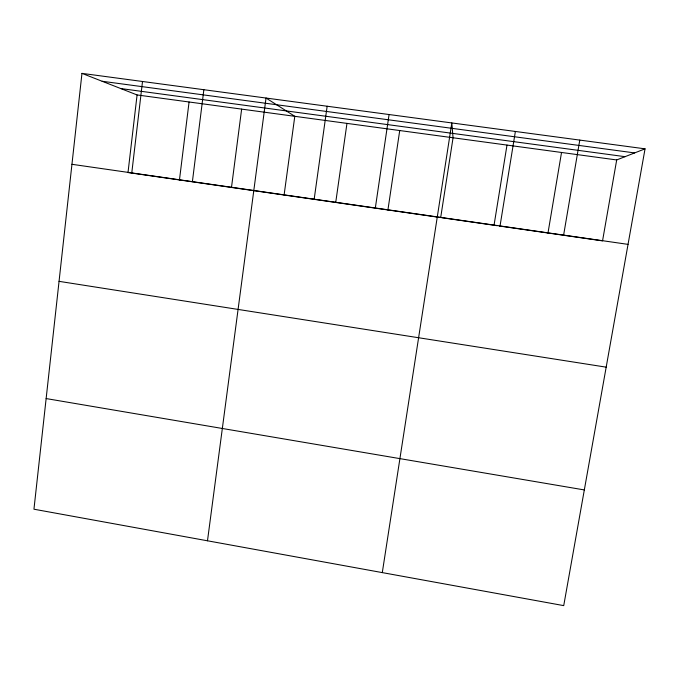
<?xml version="1.0" encoding="UTF-8"?>
<svg xmlns="http://www.w3.org/2000/svg" width="679" height="679" viewBox="0 0 679 679"><rect width="100%" height="100%" fill="white"/><g stroke="black" fill="none" stroke-linecap="round" stroke-linejoin="round"><path stroke-width="1.02" d="M81.964 73.374L33.95 509.208L563.723 605.626L645.05 148.837L81.964 73.374L137.082 94.941L616.693 159.947L645.05 148.837M137.082 94.941L128.008 172.542L440.688 217.569L453.063 137.769L451.815 122.941L382.294 572.609M131.777 172.916L142.514 81.488M179.46 179.952L189.068 101.986M192.395 181.649L203.861 89.713M231.488 187.438L241.639 109.107M207.485 540.79L266.032 98.039L294.796 116.313L284.102 195.017M314.182 199.185L327.159 106.23M335.723 202.452L346.969 123.383M375.334 207.986L389.075 114.53M387.921 209.964L399.719 130.538M506.992 145.077L494.04 225.25L497.155 225.7M500.041 225.946L515.378 131.454M547.987 233.016L561.533 152.469M563.621 235.095L579.781 140.086M616.693 159.947L602.545 240.875L499.226 225.997M102.122 81.259L634.619 152.919M120.76 88.55L625.045 156.679M71.949 164.301L628.041 244.372M441.732 217.713L492.996 225.097M59.048 281.344L606.177 367.161M46.138 398.565L584.322 489.932"/></g></svg>
